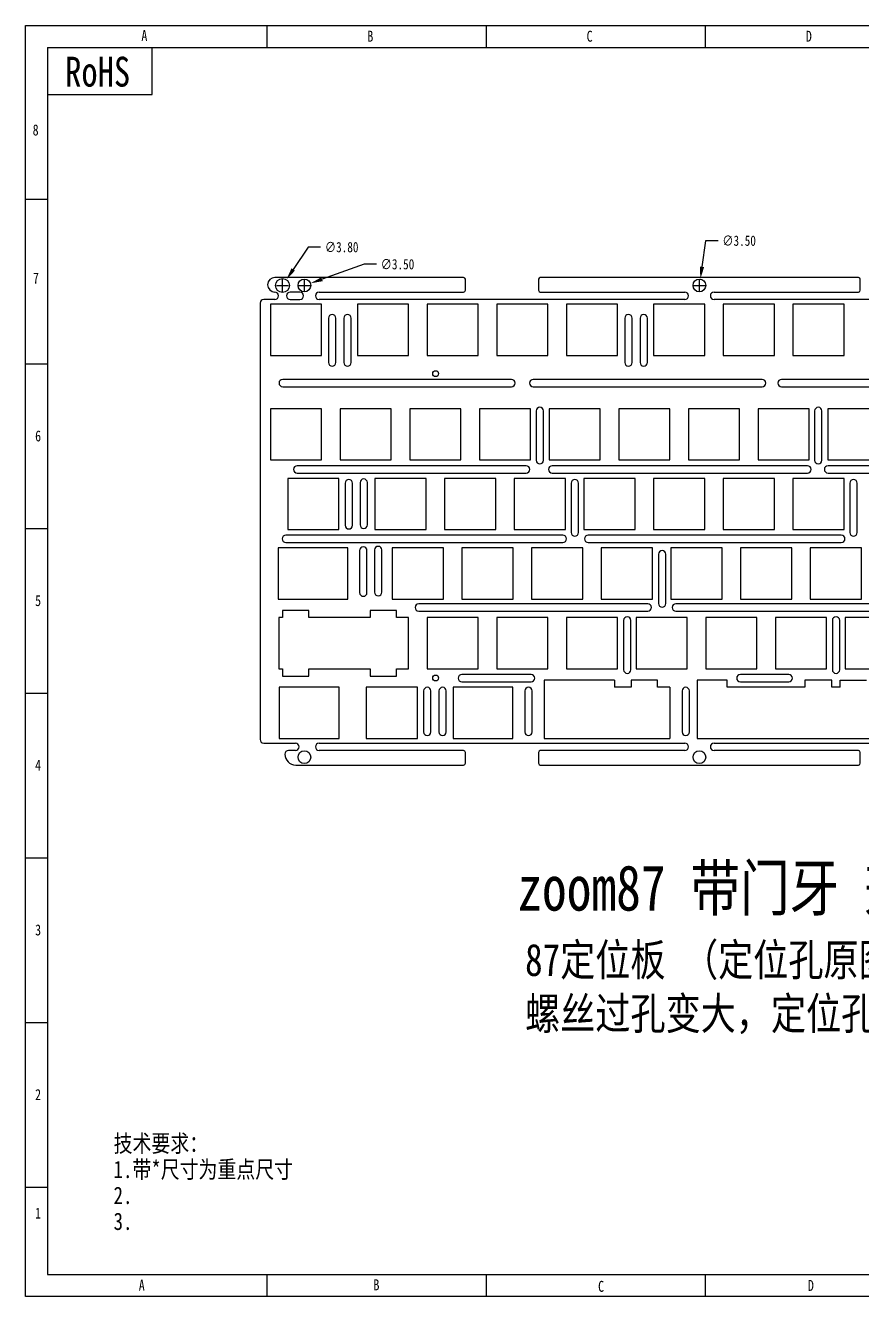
# Model space of a CAD drawing. Header units: millimetres. Extents: x 1340 to 1831, y -845 to -497.
# Drawn here: x 1339.8 to 1568.4, y -845 to -497.4 of the extents above; entities that cross this region are included whole.
import ezdxf

# ---------------------------------------------------------------- set-up
doc = ezdxf.new("R2010")
doc.units = ezdxf.units.MM
doc.header["$LTSCALE"] = 50
doc.header["$MEASUREMENT"] = 0
doc.header["$PDMODE"] = 3
doc.header["$PDSIZE"] = 0.3125
doc.layers.get('0').update_dxf_attribs({"linetype": 'CONTINUOUS'})
doc.layers.get('Defpoints').update_dxf_attribs({"linetype": 'CONTINUOUS'})
doc.layers.add('文字', color=3, linetype='CONTINUOUS')
doc.layers.add('标注线', color=7, linetype='CONTINUOUS')
doc.styles.get("Standard").update_dxf_attribs({"font": '', "width": 0.8})
doc.styles.get('Standard').set_extended_font_data('SimSun')
doc.dimstyles.get("Standard").update_dxf_attribs({"dimscale": 18, "dimtxt": 0.15625, "dimasz": 0.1875, "dimexe": 0.125, "dimexo": 0.0625, "dimgap": 0.09, "dimtad": 0, "dimtih": 1, "dimtoh": 1, "dimzin": 4, "dimdsep": 46, "dimtxsty": 'Standard', "dimblk": '_FILLED', "dimcen": 0.09, "dimazin": 1, "dimtp": 0.01, "dimtm": 0.01, "dimtfac": 1, "dimtofl": 0, "dimtmove": 0, "dimatfit": 3, "dimldrblk": '_FILLED', "dimfxl": 1, "dimtolj": 1, "dimtzin": 4, "dimarcsym": 0})

# ---------------------------------------------------------------- blocks, each defined once
blk = doc.blocks.new('_FILLED')
at = {"color": 0, "linetype": 'ByBlock'}
blk.add_solid([(0, 0), (-1, 0.17), (-1, -0.17)], dxfattribs=at)
blk = doc.blocks.new('*D3')
at = {"color": 0, "lineweight": -2, "transparency": 16777216}
for p, q in [((1525.76, -556.3), (1524.76, -563.45)), ((1529.14, -556.3), (1525.76, -556.3)), ((1522.43, -568.52), (1525.67, -568.52)), ((1524.05, -570.14), (1524.05, -566.9))]:
    blk.add_line(p, q, dxfattribs=at)
at = {"layer": 'Defpoints', "color": 0, "transparency": 16777216}
for p in [(1524.3, -566.79), (1523.81, -570.25)]:
    blk.add_point(p, dxfattribs=at)
at = {"color": 0, "lineweight": -2, "transparency": 16777216, "xscale": 3.375, "yscale": 3.375, "zscale": 3.375, "rotation": 262.0230031151364}
blk.add_blockref('_FILLED', (1524.3, -566.79), dxfattribs=at)
at = {"color": 0, "transparency": 16777216, "insert": (1534.91, -556.3), "char_height": 2.812, "attachment_point": 5}
blk.add_mtext('\\A1;∅3.50', dxfattribs=at)
blk = doc.blocks.new('*D24')
at = {"color": 0, "lineweight": -2, "transparency": 16777216}
for p, q in [((1417.09, -558.06), (1413, -564.14)), ((1420.46, -558.06), (1417.09, -558.06)), ((1408.43, -568.52), (1411.67, -568.52)), ((1410.05, -570.14), (1410.05, -566.9))]:
    blk.add_line(p, q, dxfattribs=at)
at = {"layer": 'Defpoints', "color": 0, "transparency": 16777216}
for p in [(1411.11, -566.94), (1408.99, -570.1)]:
    blk.add_point(p, dxfattribs=at)
at = {"color": 0, "lineweight": -2, "transparency": 16777216, "xscale": 3.375, "yscale": 3.375, "zscale": 3.375, "rotation": 236.0744184533209}
blk.add_blockref('_FILLED', (1411.11, -566.94), dxfattribs=at)
at = {"color": 0, "transparency": 16777216, "insert": (1426.24, -558.06), "char_height": 2.812, "attachment_point": 5}
blk.add_mtext('\\A1;∅3.80', dxfattribs=at)
blk = doc.blocks.new('*D25')
at = {"color": 0, "lineweight": -2, "transparency": 16777216}
for p, q in [((1432.35, -562.74), (1420.88, -566.81)), ((1435.73, -562.74), (1432.35, -562.74)), ((1414.43, -568.52), (1417.67, -568.52)), ((1416.05, -570.14), (1416.05, -566.9))]:
    blk.add_line(p, q, dxfattribs=at)
at = {"layer": 'Defpoints', "color": 0, "transparency": 16777216}
for p in [(1414.4, -569.11), (1417.7, -567.94)]:
    blk.add_point(p, dxfattribs=at)
at = {"color": 0, "lineweight": -2, "transparency": 16777216, "xscale": 3.375, "yscale": 3.375, "zscale": 3.375, "rotation": 199.5156988348382}
blk.add_blockref('_FILLED', (1417.7, -567.94), dxfattribs=at)
at = {"color": 0, "transparency": 16777216, "insert": (1441.5, -562.74), "char_height": 2.812, "attachment_point": 5}
blk.add_mtext('\\A1;∅3.50', dxfattribs=at)

msp = doc.modelspace()

# ---------------------------------------------------------------- linework, layer by layer
at = {"color": 0}
for p, q in [((1339.766, -845.03), (1339.766, -497.412)), ((1339.766, -497.412), (1831.396, -497.412)), ((1405.76, -497.412), (1405.76, -503.407)), ((1465.709, -497.412), (1465.709, -503.407)), ((1525.657, -497.412), (1525.657, -503.407)), ((1345.761, -503.407), (1345.761, -839.035)), ((1345.761, -503.407), (1825.401, -503.407)), ((1374.442, -516.306), (1374.442, -503.407)), ((1345.761, -516.306), (1374.442, -516.306)), ((1339.766, -544.922), (1345.761, -544.922)), ((1339.766, -589.947), (1345.761, -589.947)), ((1339.766, -634.977), (1345.761, -634.977)), ((1339.766, -680.006), (1345.761, -680.006)), ((1339.766, -725.035), (1345.761, -725.035)), ((1339.766, -770.064), (1345.761, -770.064)), ((1339.766, -815.094), (1345.761, -815.094)), ((1345.761, -839.035), (1521.769, -839.035)), ((1405.76, -839.035), (1405.76, -845.03)), ((1465.709, -839.035), (1465.709, -845.03)), ((1521.769, -839.035), (1785.38, -839.035)), ((1525.657, -839.035), (1525.657, -845.03)), ((1525.657, -845.03), (1339.766, -845.03)), ((1765.453, -845.03), (1525.657, -845.03))]:
    msp.add_line(p, q, dxfattribs=at)
at = {"color": 102, "linetype": 'Continuous'}
for p, q in [((1459.553, -566.338), (1407.968, -566.338)), ((1567.553, -566.338), (1480.553, -566.338)), ((1460.053, -569.838), (1460.053, -566.838)), ((1480.053, -566.838), (1480.053, -569.838)), ((1568.053, -569.838), (1568.053, -566.838)), ((1403.931, -573.338), (1403.931, -692.703)), ((1407.968, -572.338), (1404.931, -572.338)), ((1414.833, -570.338), (1412.137, -570.338)), ((1412.137, -572.338), (1414.833, -572.338)), ((1420.053, -570.338), (1459.553, -570.338)), ((1520.053, -572.338), (1420.053, -572.338)), ((1480.553, -570.338), (1520.053, -570.338)), ((1528.053, -570.338), (1567.553, -570.338)), ((1628.053, -572.338), (1528.053, -572.338)), ((1406.736, -573.643), (1406.736, -587.642)), ((1420.735, -573.643), (1406.736, -573.643)), ((1420.735, -587.642), (1420.735, -573.643)), ((1430.548, -573.643), (1430.548, -587.642)), ((1444.547, -573.643), (1430.548, -573.643)), ((1444.547, -587.642), (1444.547, -573.643)), ((1449.598, -573.643), (1449.598, -587.642)), ((1463.597, -573.643), (1449.598, -573.643)), ((1463.597, -587.642), (1463.597, -573.643)), ((1468.648, -573.643), (1468.648, -587.642)), ((1482.647, -573.643), (1468.648, -573.643)), ((1482.647, -587.642), (1482.647, -573.643)), ((1487.696, -573.643), (1487.696, -587.642)), ((1501.697, -573.643), (1487.696, -573.643)), ((1501.697, -587.642), (1501.697, -573.643)), ((1511.509, -573.643), (1511.509, -587.642)), ((1525.509, -573.643), (1511.509, -573.643)), ((1525.509, -587.642), (1525.509, -573.643)), ((1530.559, -573.643), (1530.559, -587.642)), ((1544.559, -573.643), (1530.559, -573.643)), ((1544.559, -587.642), (1544.559, -573.643)), ((1549.609, -573.643), (1549.609, -587.642)), ((1563.609, -573.643), (1549.609, -573.643)), ((1563.609, -587.642), (1563.609, -573.643)), ((1406.736, -587.642), (1420.735, -587.642)), ((1430.548, -587.642), (1444.547, -587.642)), ((1449.598, -587.642), (1463.597, -587.642)), ((1468.648, -587.642), (1482.647, -587.642)), ((1487.696, -587.642), (1501.697, -587.642)), ((1511.509, -587.642), (1525.509, -587.642)), ((1530.559, -587.642), (1544.559, -587.642)), ((1549.609, -587.642), (1563.609, -587.642)), ((1472.691, -594.208), (1410.105, -594.208)), ((1541.191, -594.208), (1478.605, -594.208)), ((1609.074, -594.208), (1546.487, -594.208)), ((1410.105, -596.208), (1472.691, -596.208)), ((1478.605, -596.208), (1541.191, -596.208)), ((1546.487, -596.208), (1609.074, -596.208)), ((1406.736, -602.218), (1406.736, -616.217)), ((1420.735, -602.218), (1406.736, -602.218)), ((1420.735, -616.217), (1420.735, -602.218)), ((1425.786, -602.218), (1425.786, -616.217)), ((1439.785, -602.218), (1425.786, -602.218)), ((1439.785, -616.217), (1439.785, -602.218)), ((1444.836, -602.218), (1444.836, -616.217)), ((1458.835, -602.218), (1444.836, -602.218)), ((1458.835, -616.217), (1458.835, -602.218)), ((1463.886, -602.218), (1463.886, -616.217)), ((1477.885, -602.218), (1463.886, -602.218)), ((1477.885, -616.217), (1477.885, -602.218)), ((1479.435, -602.85), (1479.435, -616.332)), ((1481.435, -616.332), (1481.435, -602.85)), ((1482.936, -602.218), (1482.936, -616.217)), ((1496.935, -602.218), (1482.936, -602.218)), ((1496.935, -616.217), (1496.935, -602.218)), ((1501.984, -602.218), (1501.984, -616.217)), ((1515.985, -602.218), (1501.984, -602.218)), ((1515.985, -616.217), (1515.985, -602.218)), ((1521.034, -602.218), (1521.034, -616.217)), ((1535.035, -602.218), (1521.034, -602.218)), ((1535.035, -616.217), (1535.035, -602.218)), ((1540.086, -602.218), (1540.086, -616.217)), ((1554.085, -602.218), (1540.086, -602.218)), ((1554.085, -616.217), (1554.085, -602.218)), ((1555.551, -602.85), (1555.551, -616.332)), ((1557.551, -616.332), (1557.551, -602.85)), ((1559.136, -602.218), (1559.136, -616.217)), ((1573.135, -602.218), (1559.136, -602.218)), ((1406.736, -616.217), (1420.735, -616.217)), ((1476.663, -617.82), (1414.077, -617.82)), ((1425.786, -616.217), (1439.785, -616.217)), ((1444.836, -616.217), (1458.835, -616.217)), ((1463.886, -616.217), (1477.885, -616.217)), ((1482.936, -616.217), (1496.935, -616.217)), ((1553.62, -617.82), (1483.785, -617.82)), ((1501.984, -616.217), (1515.985, -616.217)), ((1521.034, -616.217), (1535.035, -616.217)), ((1540.086, -616.217), (1554.085, -616.217)), ((1559.136, -616.217), (1573.135, -616.217)), ((1629.831, -617.82), (1559.217, -617.82)), ((1411.498, -621.268), (1411.498, -635.267)), ((1425.498, -621.268), (1411.498, -621.268)), ((1414.077, -619.82), (1476.663, -619.82)), ((1425.498, -635.267), (1425.498, -621.268)), ((1435.311, -621.268), (1435.311, -635.267)), ((1449.31, -621.268), (1435.311, -621.268)), ((1449.31, -635.267), (1449.31, -621.268)), ((1454.361, -621.268), (1454.361, -635.267)), ((1468.36, -621.268), (1454.361, -621.268)), ((1468.36, -635.267), (1468.36, -621.268)), ((1473.411, -621.268), (1473.411, -635.267)), ((1487.41, -621.268), (1473.411, -621.268)), ((1483.785, -619.82), (1553.62, -619.82)), ((1487.41, -635.267), (1487.41, -621.268)), ((1492.461, -621.268), (1492.461, -635.267)), ((1506.46, -621.268), (1492.461, -621.268)), ((1506.46, -635.267), (1506.46, -621.268)), ((1511.511, -621.268), (1511.511, -635.267)), ((1525.51, -621.268), (1511.511, -621.268)), ((1525.51, -635.267), (1525.51, -621.268)), ((1530.561, -621.268), (1530.561, -635.267)), ((1544.56, -621.268), (1530.561, -621.268)), ((1544.56, -635.267), (1544.56, -621.268)), ((1549.611, -621.268), (1549.611, -635.267)), ((1563.61, -621.268), (1549.611, -621.268)), ((1559.217, -619.82), (1629.831, -619.82)), ((1563.61, -635.267), (1563.61, -621.268)), ((1427.183, -622.581), (1427.183, -634.111)), ((1429.183, -634.111), (1429.183, -622.581)), ((1431.268, -622.443), (1431.268, -633.973)), ((1433.268, -633.973), (1433.268, -622.443)), ((1488.973, -622.605), (1488.973, -636.088)), ((1490.973, -636.088), (1490.973, -622.605)), ((1565.202, -622.605), (1565.202, -636.088)), ((1567.202, -636.088), (1567.202, -622.605)), ((1411.498, -635.267), (1425.498, -635.267)), ((1435.311, -635.267), (1449.31, -635.267)), ((1454.361, -635.267), (1468.36, -635.267)), ((1473.411, -635.267), (1487.41, -635.267)), ((1492.461, -635.267), (1506.46, -635.267)), ((1511.511, -635.267), (1525.51, -635.267)), ((1530.561, -635.267), (1544.56, -635.267)), ((1549.611, -635.267), (1563.61, -635.267)), ((1486.73, -636.803), (1410.972, -636.803)), ((1410.972, -638.803), (1486.73, -638.803)), ((1562.853, -636.803), (1493.642, -636.803)), ((1493.642, -638.803), (1562.853, -638.803)), ((1408.883, -640.318), (1408.883, -654.318)), ((1427.879, -640.318), (1408.883, -640.318)), ((1427.879, -654.318), (1427.879, -640.318)), ((1431.154, -641.004), (1431.154, -652.534)), ((1433.154, -652.534), (1433.154, -641.004)), ((1435.239, -640.865), (1435.239, -652.395)), ((1437.239, -652.395), (1437.239, -640.865)), ((1440.073, -640.318), (1440.073, -654.317)), ((1454.072, -640.318), (1440.073, -640.318)), ((1454.072, -654.317), (1454.072, -640.318)), ((1459.123, -640.318), (1459.123, -654.317)), ((1473.122, -640.318), (1459.123, -640.318)), ((1473.122, -654.317), (1473.122, -640.318)), ((1478.173, -640.318), (1478.173, -654.317)), ((1492.172, -640.318), (1478.173, -640.318)), ((1492.172, -654.317), (1492.172, -640.318)), ((1497.223, -640.318), (1497.223, -654.317)), ((1511.223, -640.318), (1497.223, -640.318)), ((1511.223, -654.317), (1511.223, -640.318)), ((1512.885, -642.031), (1512.885, -655.513)), ((1514.885, -655.513), (1514.885, -642.031)), ((1516.273, -640.318), (1516.273, -654.317)), ((1530.273, -640.318), (1516.273, -640.318)), ((1530.273, -654.317), (1530.273, -640.318)), ((1535.323, -640.318), (1535.323, -654.317)), ((1549.323, -640.318), (1535.323, -640.318)), ((1549.323, -654.317), (1549.323, -640.318)), ((1554.373, -640.318), (1554.373, -654.317)), ((1568.373, -640.318), (1554.373, -640.318)), ((1568.373, -654.317), (1568.373, -640.318)), ((1408.883, -654.318), (1427.879, -654.318)), ((1440.073, -654.317), (1454.072, -654.317)), ((1509.928, -655.569), (1447.311, -655.569)), ((1459.123, -654.317), (1473.122, -654.317)), ((1478.173, -654.317), (1492.172, -654.317)), ((1497.223, -654.317), (1511.223, -654.317)), ((1516.273, -654.317), (1530.273, -654.317)), ((1583.059, -655.569), (1517.606, -655.569)), ((1535.323, -654.317), (1549.323, -654.317)), ((1554.373, -654.317), (1568.373, -654.317)), ((1409.038, -659.367), (1409.038, -673.367)), ((1410.038, -659.367), (1409.038, -659.367)), ((1410.038, -657.367), (1410.038, -659.367)), ((1417.238, -657.367), (1410.038, -657.367)), ((1417.238, -659.367), (1417.238, -657.367)), ((1434.038, -659.367), (1417.238, -659.367)), ((1434.038, -657.367), (1434.038, -659.367)), ((1441.238, -657.367), (1434.038, -657.367)), ((1441.238, -659.367), (1441.238, -657.367)), ((1444.548, -659.367), (1441.238, -659.367)), ((1444.548, -673.367), (1444.548, -659.367)), ((1447.311, -657.569), (1509.928, -657.569)), ((1449.598, -659.368), (1449.598, -673.367)), ((1463.597, -659.368), (1449.598, -659.368)), ((1463.597, -673.367), (1463.597, -659.368)), ((1468.648, -659.368), (1468.648, -673.367)), ((1482.647, -659.368), (1468.648, -659.368)), ((1482.647, -673.367), (1482.647, -659.368)), ((1487.698, -659.368), (1487.698, -673.367)), ((1501.697, -659.368), (1487.698, -659.368)), ((1501.697, -673.367), (1501.697, -659.368)), ((1503.331, -660.121), (1503.331, -673.603)), ((1505.331, -673.603), (1505.331, -660.121)), ((1506.748, -659.368), (1506.748, -673.367)), ((1520.748, -659.368), (1506.748, -659.368)), ((1517.606, -657.569), (1583.059, -657.569)), ((1520.748, -673.367), (1520.748, -659.368)), ((1525.798, -659.368), (1525.798, -673.367)), ((1539.798, -659.368), (1525.798, -659.368)), ((1539.798, -673.367), (1539.798, -659.368)), ((1544.848, -659.368), (1544.848, -673.367)), ((1558.848, -659.368), (1544.848, -659.368)), ((1558.848, -673.367), (1558.848, -659.368)), ((1560.411, -660.121), (1560.411, -673.603)), ((1562.411, -673.603), (1562.411, -660.121)), ((1577.898, -659.368), (1563.898, -659.368)), ((1563.898, -659.368), (1563.898, -673.367)), ((1409.038, -673.367), (1410.038, -673.367)), ((1410.038, -673.367), (1410.038, -675.367)), ((1417.238, -675.367), (1417.238, -673.367)), ((1417.238, -673.367), (1434.038, -673.367)), ((1434.038, -673.367), (1434.038, -675.367)), ((1441.238, -675.367), (1441.238, -673.367)), ((1441.238, -673.367), (1444.548, -673.367)), ((1449.598, -673.367), (1463.597, -673.367)), ((1468.648, -673.367), (1482.647, -673.367)), ((1487.698, -673.367), (1501.697, -673.367)), ((1506.748, -673.367), (1520.748, -673.367)), ((1525.798, -673.367), (1539.798, -673.367)), ((1544.848, -673.367), (1558.848, -673.367)), ((1563.898, -673.367), (1577.898, -673.367)), ((1410.038, -675.367), (1417.238, -675.367)), ((1434.038, -675.367), (1441.238, -675.367)), ((1478.011, -674.904), (1459.081, -674.904)), ((1459.081, -676.904), (1478.011, -676.904)), ((1481.581, -676.417), (1481.581, -692.417)), ((1500.881, -676.417), (1481.581, -676.417)), ((1500.881, -676.417), (1500.881, -678.417)), ((1505.381, -676.417), (1505.381, -678.417)), ((1512.581, -676.417), (1505.381, -676.417)), ((1512.581, -678.418), (1512.581, -676.417)), ((1523.421, -676.418), (1523.421, -692.417)), ((1548.482, -674.904), (1535.254, -674.904)), ((1535.254, -676.904), (1548.482, -676.904)), ((1560.221, -676.417), (1552.921, -676.417)), ((1552.921, -676.417), (1552.921, -678.418)), ((1560.221, -678.417), (1560.221, -676.417)), ((1409.117, -678.418), (1409.117, -692.417)), ((1425.507, -678.418), (1409.117, -678.418)), ((1425.507, -692.417), (1425.507, -678.418)), ((1432.928, -678.418), (1432.928, -692.417)), ((1446.929, -678.418), (1432.928, -678.418)), ((1446.929, -692.417), (1446.929, -678.418)), ((1456.742, -678.418), (1456.742, -692.417)), ((1473.032, -678.418), (1456.742, -678.418)), ((1473.032, -692.417), (1473.032, -678.418)), ((1505.381, -678.417), (1500.881, -678.417)), ((1552.921, -678.418), (1531.661, -678.418)), ((1562.509, -678.417), (1560.221, -678.417)), ((1404.931, -693.703), (1413.574, -693.703)), ((1409.117, -692.417), (1425.507, -692.417)), ((1420.053, -693.703), (1520.053, -693.703)), ((1432.928, -692.417), (1446.929, -692.417)), ((1456.742, -692.417), (1473.032, -692.417)), ((1481.581, -692.417), (1515.985, -692.417)), ((1523.421, -692.417), (1592.185, -692.417)), ((1528.053, -693.703), (1628.053, -693.703)), ((1413.574, -695.703), (1411.694, -695.703)), ((1459.553, -695.703), (1420.053, -695.703)), ((1460.053, -699.203), (1460.053, -696.203)), ((1480.053, -696.203), (1480.053, -699.203)), ((1520.053, -695.703), (1480.553, -695.703)), ((1567.553, -695.703), (1528.053, -695.703)), ((1568.053, -699.203), (1568.053, -696.203)), ((1413.694, -699.703), (1459.553, -699.703)), ((1480.553, -699.703), (1567.553, -699.703))]:
    msp.add_line(p, q, dxfattribs=at)
for p, q in [((1531.661, -676.418), (1523.421, -676.418)), ((1531.661, -678.418), (1531.661, -676.418)), ((1562.509, -678.417), (1562.509, -676.418)), ((1562.509, -676.418), (1569.761, -676.418)), ((1515.985, -678.418), (1512.581, -678.418)), ((1515.985, -678.418), (1515.985, -692.417))]:
    msp.add_line(p, q)
at = {"linetype": 'Continuous', "lineweight": 25}
for p, q in [((1456.742, -678.418), (1456.742, -692.417)), ((1473.032, -678.418), (1456.742, -678.418)), ((1473.032, -692.417), (1473.032, -678.418)), ((1456.742, -692.417), (1473.032, -692.417))]:
    msp.add_line(p, q, dxfattribs=at)
for centre, radius in [((1410.053, -568.52), 1.9), ((1416.053, -568.52), 1.75), ((1524.053, -568.52), 1.75), ((1451.929, -592.642), 0.8), ((1451.929, -675.867), 0.8), ((1416.053, -697.52), 1.75), ((1524.053, -697.52), 1.75)]:
    msp.add_circle(centre, radius)
at = {"color": 102, "linetype": 'Continuous'}
for centre, radius, start, end in [((1407.968, -568.338), 2, 90, 270), ((1459.553, -566.838), 0.5, 0, 90), ((1480.553, -566.838), 0.5, 90, 180), ((1567.553, -566.838), 0.5, 0, 90), ((1459.553, -569.838), 0.5, 270, 0), ((1480.553, -569.838), 0.5, 180, 270), ((1567.553, -569.838), 0.5, 270, 0), ((1404.931, -573.338), 1, 90, 180), ((1407.968, -571.338), 1, 270, 90), ((1412.137, -571.338), 1, 90, 270), ((1414.833, -571.338), 1, 270, 90), ((1420.053, -571.338), 1, 90, 270), ((1520.053, -571.338), 1, 270, 90), ((1528.053, -571.338), 1, 90, 270), ((1410.105, -595.208), 1, 90, 270), ((1472.691, -595.208), 1, 270, 90), ((1478.605, -595.208), 1, 90, 270), ((1541.191, -595.208), 1, 270, 90), ((1546.487, -595.208), 1, 90, 270), ((1480.435, -602.85), 1, 0, 180), ((1556.551, -602.85), 1, 0, 180), ((1414.077, -618.82), 1, 90, 270), ((1476.663, -618.82), 1, 270, 90), ((1480.435, -616.332), 1, 180, 0), ((1483.785, -618.82), 1, 90, 270), ((1553.62, -618.82), 1, 270, 90), ((1556.551, -616.332), 1, 180, 0), ((1559.217, -618.82), 1, 90, 270), ((1428.183, -622.581), 1, 0, 180), ((1432.268, -622.443), 1, 0, 180), ((1489.973, -622.605), 1, 0, 180), ((1566.202, -622.605), 1, 0, 180), ((1428.183, -634.111), 1, 180, 0), ((1432.268, -633.973), 1, 180, 0), ((1489.973, -636.088), 1, 180, 0), ((1566.202, -636.088), 1, 180, 0), ((1410.972, -637.803), 1, 90, 270), ((1486.73, -637.803), 1, 270, 90), ((1493.642, -637.803), 1, 90, 270), ((1562.853, -637.803), 1, 270, 90), ((1432.154, -641.004), 1, 0, 180), ((1436.239, -640.865), 1, 0, 180), ((1513.885, -642.031), 1, 0, 180), ((1432.154, -652.534), 1, 180, 0), ((1436.239, -652.395), 1, 180, 0), ((1447.311, -656.569), 1, 90, 270), ((1509.928, -656.569), 1, 270, 90), ((1513.885, -655.513), 1, 180, 0), ((1517.606, -656.569), 1, 90, 270), ((1504.331, -660.121), 1, 0, 180), ((1561.411, -660.121), 1, 0, 180), ((1504.331, -673.603), 1, 180, 0), ((1561.411, -673.603), 1, 180, 0), ((1459.081, -675.904), 1, 90, 270), ((1478.011, -675.904), 1, 270, 90), ((1535.254, -675.904), 1, 90, 270), ((1548.482, -675.904), 1, 270, 90), ((1404.931, -692.703), 1, 180, 270), ((1413.574, -694.703), 1, 270, 90), ((1420.053, -694.703), 1, 90, 270), ((1520.053, -694.703), 1, 270, 90), ((1528.053, -694.703), 1, 90, 270), ((1411.694, -696.703), 1, 90, 180), ((1413.694, -696.703), 3, 180, 270), ((1459.553, -696.203), 0.5, 0, 90), ((1480.553, -696.203), 0.5, 90, 180), ((1567.553, -696.203), 0.5, 0, 90), ((1459.553, -699.203), 0.5, 270, 0), ((1480.553, -699.203), 0.5, 180, 270), ((1567.553, -699.203), 0.5, 270, 0)]:
    msp.add_arc(centre, radius, start, end, dxfattribs=at)
at = {"layer": '标注线', "linetype": 'Continuous', "lineweight": 25}
for p, q in [((1422.63, -577.488), (1422.63, -589.59)), ((1424.63, -589.59), (1424.63, -577.488)), ((1426.813, -577.488), (1426.813, -589.59)), ((1428.813, -589.59), (1428.813, -577.488)), ((1503.644, -577.488), (1503.644, -589.59)), ((1505.644, -589.59), (1505.644, -577.488)), ((1507.827, -577.488), (1507.827, -589.59)), ((1509.827, -589.59), (1509.827, -577.488)), ((1448.649, -679.412), (1448.649, -690.625)), ((1450.649, -690.625), (1450.649, -679.412)), ((1452.831, -679.412), (1452.831, -690.625)), ((1454.831, -690.625), (1454.831, -679.412)), ((1476.333, -679.412), (1476.333, -690.625)), ((1478.333, -690.625), (1478.333, -679.412)), ((1519.314, -679.412), (1519.314, -690.625)), ((1521.314, -690.625), (1521.314, -679.412))]:
    msp.add_line(p, q, dxfattribs=at)
for centre, start, end in [((1423.63, -577.488), 0, 180), ((1427.813, -577.488), 0, 180), ((1504.644, -577.488), 0, 180), ((1508.827, -577.488), 0, 180), ((1423.63, -589.59), 180, 0), ((1427.813, -589.59), 180, 0), ((1504.644, -589.59), 180, 0), ((1508.827, -589.59), 180, 0), ((1449.649, -679.412), 0, 180), ((1453.831, -679.412), 0, 180), ((1477.333, -679.412), 0, 180), ((1520.314, -679.412), 0, 180), ((1449.649, -690.625), 180, 0), ((1453.831, -690.625), 180, 0), ((1477.333, -690.625), 180, 0), ((1520.314, -690.625), 180, 0)]:
    msp.add_arc(centre, 1, start, end, dxfattribs=at)

# ---------------------------------------------------------------- texts
at = {"color": 0, "width": 0.8}
for s, height, p in [('A', 2.997, (1371.469, -501.69)), ('B', 2.997, (1433.262, -501.858)), ('C', 2.997, (1493.211, -501.858)), ('D', 2.997, (1553.16, -501.858)), ('8', 2.997, (1341.736, -527.496)), ('7', 2.997, (1341.825, -568.003)), ('6', 2.997, (1342.411, -611.173)), ('5', 2.997, (1342.411, -656.202)), ('4', 2.997, (1342.411, -701.231)), ('3', 2.997, (1342.411, -746.261)), ('2', 2.997, (1342.411, -791.29)), ('1 ', 2.9974, (1342.411, -823.709)), ('A', 2.997, (1370.758, -843.427)), ('B', 2.997, (1434.927, -843.312)), ('C', 2.997, (1496.345, -843.727)), ('D ', 2.9974, (1553.715, -843.48))]:
    msp.add_text(s, height=height, dxfattribs=at).set_placement(p)
at = {"width": 0.8}
msp.add_text('zoom87 带门牙 兼容TKL', height=12.42757, dxfattribs=at).set_placement((1474.243, -739.48))
at = {"insert": (1476.394, -748.538), "char_height": 8.8, "attachment_point": 1}
msp.add_mtext('87定位板 （定位孔原图档不变）\\P螺丝过孔变大，定位孔变大', dxfattribs=at)
at = {"color": 0, "linetype": 'Continuous', "lineweight": 9, "insert": (1363.873, -800.768), "char_height": 4.73525, "width": 148.83508, "attachment_point": 1, "line_spacing_factor": 0.9}
msp.add_mtext('{\\fSimSun|b0|i0|c134|p2;技术要求：\\P\\fSimSun|b0|i0|c0|p2;1.\\fSimSun|b0|i0|c134|p2;带\\fSimSun|b0|i0|c0|p2;*\\fSimSun|b0|i0|c134|p2;尺寸为重点尺寸\\P\\fSimSun|b0|i0|c0|p2;2.\\P3.\\P} ', dxfattribs=at)
at = {"layer": '文字', "color": 0, "ltscale": 0.18, "insert": (1350.623, -505.979), "char_height": 8.17074, "width": 116.2566, "attachment_point": 1}
msp.add_mtext('{\\fSimSun|b0|i0|c0|p2;RoHS}', dxfattribs=at)

# ---------------------------------------------------------------- dimensions: what is measured, and where the dimension line sits
for p1, p2, picture, middle in [((1523.81, -570.254), (1524.295, -566.787), '*D3', (1534.914, -556.303)), ((1408.992, -570.097), (1411.113, -566.944), '*D24', (1426.237, -558.06)), ((1414.403, -569.105), (1417.702, -567.936), '*D25', (1441.503, -562.743))]:
    dim = msp.add_diameter_dim_2p(p1=p1, p2=p2, dimstyle='Standard')
    dim.commit()
    dim.dimension.update_dxf_attribs({"geometry": picture, "text_midpoint": middle, "dimtype": 163})

doc.saveas('drawing.dxf')
